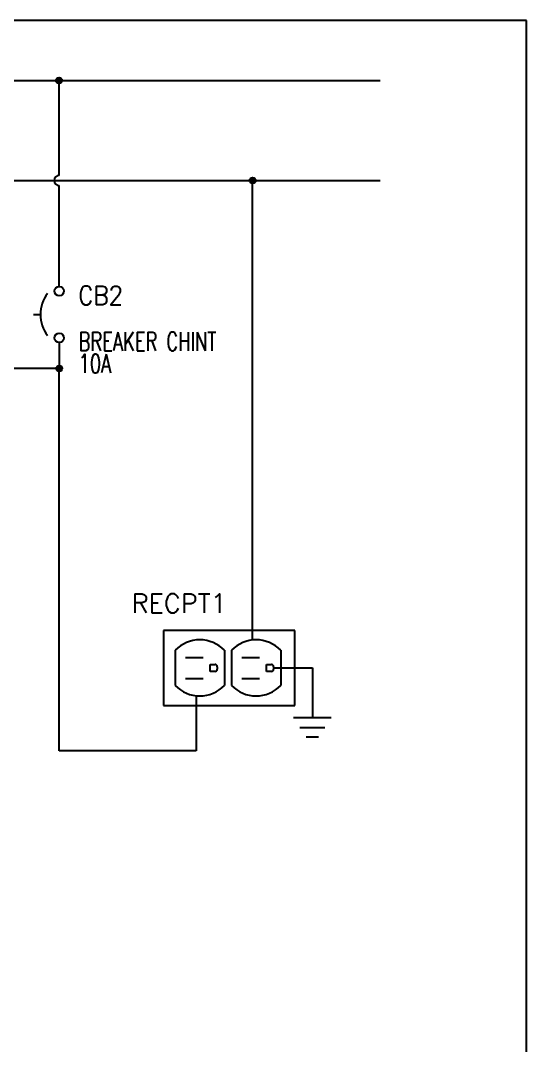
# Model space of a CAD drawing. Header units: millimetres. Extents: x 123.5 to 144.3, y 105.4 to 121.6.
# Drawn here: x 139.2 to 144.26, y 111.34 to 121.59 of the extents above; entities that cross this region are included whole.
import ezdxf
from ezdxf.enums import TextEntityAlignment as Align

# ---------------------------------------------------------------- set-up
doc = ezdxf.new("R2010")
doc.units = ezdxf.units.MM
doc.linetypes.add('HIDDEN2', pattern=[0.1875, 0.125, -0.0625])
for name, color, linetype in [('BLK_12AWG', 7, 'Continuous'), ('DESC', 250, 'Continuous'), ('SYMS', 7, 'Continuous'), ('TAGS', 250, 'Continuous'), ('WIRES', 7, 'Continuous')]:
    doc.layers.add(name, color=color, linetype=linetype)
doc.styles.add('WD', font='romans.shx')

# ---------------------------------------------------------------- blocks, each defined once
blk = doc.blocks.new('VCB1')
at = {"linetype": 'HIDDEN2'}
blk.add_line((-0.1712, 0), (-0.125, 0), dxfattribs=at)
for centre in [(0, 0.1562), (0, -0.1562)]:
    blk.add_circle(centre, 0.0312)
blk.add_arc((0.1094, 0), 0.2344, 143.1301, 216.8699)
at = {"style": 'WD'}
for tag, p, width in [('INST', (0.2188, 0.3883), 0.7), ('LOC', (0.2188, 0.2188), 0.7), ('TAG1', (0.1269, 0.0644), 0.9), ('XREF', (0.1287, -0.09), 0.7), ('DESC1', (0.1287, -0.242), 0.7), ('DESC2', (0.1287, -0.3893), 0.7)]:
    blk.add_attdef(tag, p, '', height=0.125, dxfattribs=dict(at, width=width))
at = {"linetype": 'Continuous', "style": 'WD'}
for tag, height, flags, p in [('TERM01', 0.125, 8, (-0.055, 0.2066)), ('CAT', 0.01, 9, (-0.1421, -0.0731)), ('MFG', 0.01, 9, (-0.1421, -0.0881))]:
    blk.add_attdef(tag, text='', height=height, dxfattribs=dict(at, flags=flags)).set_placement(p, align=Align.RIGHT)
at = {"style": 'WD', "width": 0.7}
blk.add_attdef('RATING1', text='', height=0.125, dxfattribs=at).set_placement((-0.1875, 0.0625), align=Align.RIGHT)
at = {"color": 7, "style": 'WD', "flags": 1}
for tag, p in [('X2TERM01', (0, 0.1875)), ('X8TERM02', (0, -0.1875))]:
    blk.add_attdef(tag, p, '', height=0.0125, dxfattribs=at)
at = {"color": 7, "style": 'WD'}
for tag, p in [('X4LINK', (-0.25, 0)), ('X1LINK', (0, 0))]:
    blk.add_attdef(tag, p, '', height=0.01, dxfattribs=at)
at = {"style": 'WD', "flags": 9}
for tag, p in [('FAMILY', (-0.1421, -0.0365)), ('CONTACT', (-0.1288, -0.1291))]:
    blk.add_attdef(tag, text='', height=0.01, dxfattribs=at).set_placement(p, align=Align.RIGHT)
at = {"linetype": 'Continuous', "style": 'WD', "flags": 9}
blk.add_attdef('ASSYCODE', text='', height=0.01, dxfattribs=at).set_placement((-0.1533, -0.1061), align=Align.CENTER)
at = {"linetype": 'Continuous', "style": 'WD', "flags": 8}
blk.add_attdef('TERM02', text='', height=0.125, dxfattribs=at).set_placement((-0.0407, -0.2134), align=Align.TOP_RIGHT)
blk = doc.blocks.new('WDDOT')
for radius in [0.03, 0.0187, 0.00929]:
    blk.add_circle((0, 0), radius)
blk = doc.blocks.new('VCN1RDUP')
for p, q in [((-0.2188, 0.25), (-0.2188, -0.25)), ((0.6562, 0.25), (-0.2188, 0.25)), ((0.6562, -0.25), (0.6562, 0.25)), ((-0.1404, 0.117), (-0.1404, -0.117)), ((-0.071, 0.0695), (0.0461, 0.0695)), ((0.1872, 0.117), (0.1872, -0.117)), ((0.2346, 0.117), (0.2346, -0.117)), ((0.304, 0.0695), (0.4211, 0.0695)), ((0.5622, 0.117), (0.5622, -0.117)), ((0.093, -0.0242), (0.093, 0.0226)), ((0.093, 0.0226), (0.1249, 0.0226)), ((0.1399, 0.0076), (0.1399, -0.0092)), ((0.468, -0.0242), (0.468, 0.0226)), ((0.468, 0.0226), (0.4999, 0.0226)), ((0.5149, 0.0076), (0.5149, -0.0092)), ((0.1249, -0.0242), (0.093, -0.0242)), ((0.4999, -0.0242), (0.468, -0.0242)), ((-0.071, -0.0711), (0.0461, -0.0711)), ((0.304, -0.0711), (0.4211, -0.0711)), ((-0.2188, -0.25), (0.6562, -0.25))]:
    blk.add_line(p, q)
for centre, radius, start, end in [((0.0234, -0.039), 0.2262, 43.60282, 136.39718), ((0.3984, -0.039), 0.2262, 43.60282, 136.39718), ((0.1249, 0.0076), 0.015, 0, 90), ((0.4999, 0.0076), 0.015, 0, 90), ((0.1249, -0.0092), 0.015, 270, 0), ((0.4999, -0.0092), 0.015, 270, 0), ((0.0234, 0.039), 0.2262, 223.60282, 316.39718), ((0.3984, 0.039), 0.2262, 223.60282, 316.39718)]:
    blk.add_arc(centre, radius, start, end)
at = {"style": 'WD'}
for tag, width, p in [('INST', 0.7, (-0.2812, 0.5775)), ('LOC', 0.7, (-0.2812, 0.4079)), ('DESC1', 0.7, (-0.2812, 0.2516)), ('DESC2', 0.7, (-0.2812, 0.0954)), ('RATING1', 0.9, (-0.2812, -0.0609))]:
    blk.add_attdef(tag, text='', height=0.125, dxfattribs=dict(at, width=width)).set_placement(p, align=Align.RIGHT)
at = {"linetype": 'Continuous', "style": 'WD', "flags": 8}
for tag, p in [('TERM02', (0.0157, 0.2812)), ('TERM05', (0.3907, 0.2812)), ('TERM06', (0.5866, 0.0802))]:
    blk.add_attdef(tag, p, '', height=0.125, dxfattribs=at)
at = {"style": 'WD', "flags": 9}
blk.add_attdef('FAMILY', (-0.1523, 0.2047), '', height=0.01, rotation=90, dxfattribs=at)
at = {"linetype": 'Continuous', "style": 'WD', "flags": 9}
for tag, p in [('CAT', (-0.1082, 0.2297)), ('MFG', (-0.0887, 0.2278)), ('ASSYCODE', (-0.0714, 0.23))]:
    blk.add_attdef(tag, text='', height=0.01, rotation=90, dxfattribs=at).set_placement(p, align=Align.CENTER)
at = {"style": 'WD', "flags": 1}
for tag, p in [('X2TERM02', (0, 0.1875)), ('X2TERM05', (0.375, 0.1875)), ('X1TERM03', (0.1404, 0.0003)), ('X1TERM06', (0.5154, 0.0003)), ('X8TERM01', (0, -0.1875)), ('X8TERM04', (0.375, -0.1875))]:
    blk.add_attdef(tag, p, '', height=0.0125, dxfattribs=at)
at = {"style": 'WD'}
blk.add_attdef('TAG1', text='', height=0.125, dxfattribs=at).set_placement((-0.2812, -0.2171), align=Align.RIGHT)
at = {"linetype": 'Continuous', "style": 'WD', "flags": 8}
for tag, p in [('TERM01', (0.0157, -0.2812)), ('TERM04', (0.3907, -0.2812))]:
    blk.add_attdef(tag, text='', height=0.125, dxfattribs=at).set_placement(p, align=Align.TOP_LEFT)
blk = doc.blocks.new('VGND2')
for p, q in [((0.09375, 0), (-0.09375, 0)), ((-0.0625, -0.046875), (0.0625, -0.046875)), ((-0.03125, -0.09375), (0.03125, -0.09375))]:
    blk.add_line(p, q)
at = {"style": 'WD', "flags": 1}
blk.add_attdef('X2TERM01', (0, 0), '', height=0.01, dxfattribs=at)

msp = doc.modelspace()

# ---------------------------------------------------------------- linework, layer by layer
at = {"color": 7, "linetype": 'Continuous'}
for p, q in [((144.256, 121.59), (123.506, 121.59)), ((144.256, 105.405), (144.256, 121.59))]:
    msp.add_line(p, q, dxfattribs=at)
at = {"layer": 'BLK_12AWG'}
for p, q in [((124.418, 120.99), (142.793, 120.99)), ((139.584, 120.949), (139.584, 120.99)), ((139.586, 120.04), (139.586, 120.949)), ((124.418, 119.99), (142.793, 119.99)), ((139.586, 118.931), (139.586, 119.94)), ((141.519, 115.397), (141.519, 119.99))]:
    msp.add_line(p, q, dxfattribs=at)
msp.add_arc((139.586, 119.99), 0.05, 90, 270, dxfattribs=at)
at = {"layer": 'WIRES'}
for p, q in [((139.586, 118.369), (139.586, 118.11)), ((139.586, 118.11), (134.462, 118.11)), ((139.586, 114.285), (139.586, 118.11)), ((141.729, 115.116), (142.116, 115.116)), ((142.116, 115.116), (142.116, 114.615)), ((140.956, 114.834), (140.956, 114.285)), ((140.956, 114.285), (139.586, 114.285))]:
    msp.add_line(p, q, dxfattribs=at)

# ---------------------------------------------------------------- block references
at = {"layer": 'SYMS'}
for p in [(139.584, 120.99), (141.519, 119.99), (139.586, 118.11)]:
    msp.add_blockref('WDDOT', p, dxfattribs=at)
ref = msp.add_blockref('VCB1', (139.586, 118.65), dxfattribs=dict(at, xscale=1.5, yscale=1.5, zscale=1.5))
ref.add_attrib('DESC2', '10A', (139.779, 118.066), dxfattribs={"layer": 'DESC', "height": 0.1875, "style": 'WD', "width": 0.7})
ref.add_attrib('DESC1', 'BREAKER CHINT', (139.779, 118.287), dxfattribs={"layer": 'DESC', "height": 0.1875, "style": 'WD', "width": 0.7})
ref.add_attrib('TAG1', 'CB2', (139.776, 118.747), dxfattribs={"layer": 'TAGS', "height": 0.1875, "style": 'WD', "width": 0.9})
ref = msp.add_blockref('VCN1RDUP', (140.956, 115.116), dxfattribs=dict(at, xscale=1.5, yscale=1.5, zscale=1.5))
ref.add_attrib('TAG1', 'RECPT1', dxfattribs={"layer": 'TAGS', "height": 0.1875, "style": 'WD'}).set_placement((141.259, 115.668), align=Align.RIGHT)
at = {"layer": 'SYMS', "xscale": 2, "yscale": 2, "zscale": 2}
msp.add_blockref('VGND2', (142.116, 114.615), dxfattribs=at)

doc.saveas('drawing.dxf')
